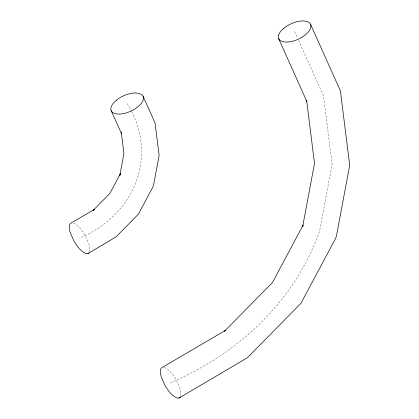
<?xml version="1.0" encoding="UTF-8"?>
<svg xmlns="http://www.w3.org/2000/svg" width="419" height="419" viewBox="0 0 419 419"><rect width="100%" height="100%" fill="white"/><g stroke="black" fill="none" stroke-linecap="round" stroke-linejoin="round"><path stroke-width="0.31" stroke-dasharray="2.1 1.57" d="M73.576 223.217L75.289 223.997A17.357 6.133 59.7 0 1 85.56 236.248L88.954 244.183A17.76 6.275 59.7 0 1 89.446 252.138M164.07 367.4L166.353 368.437A17.357 6.133 59.7 0 1 176.624 380.688L180.018 388.623A17.76 6.275 59.7 0 1 180.296 396.997M294.625 31.514L297.553 38.04M298.616 40.413L323.609 96.155L332.099 164.353L319.514 231.461A309.824 261.304 6 0 1 170.633 382.725M131.681 111.506A118.886 100.267 6 0 1 79.568 238.285M127.146 103.519A118.886 100.267 6 0 1 131.383 110.925"/><path stroke-width="0.63" d="M120.436 173.801L119.813 175.514L123.924 153.579L121.232 131.933M303.047 225.595L302.633 226.731L314.501 163.441L306.656 100.429M120.337 173.812L109.862 193.431L93.17 210.396L94.621 209.238L71.172 222.96A17.76 6.275 59.7 0 0 70.183 232.383L73.576 240.317A17.357 6.133 59.7 0 0 83.842 252.568L86.125 253.61L87.964 253.605L116.084 236.84L138.359 214.203L152.746 187.251L153.579 184.973L159.126 155.402L155.056 123.013L143.141 96.433M303.157 225.029L272.465 282.521L224.479 331.277L225.925 330.12L162.237 367.405A17.76 6.275 59.7 0 0 161.247 376.828L164.641 384.757A17.357 6.133 59.7 0 0 174.912 397.013L177.195 398.05L179.028 398.045L247.393 357.721L300.962 303.293L335.567 238.469L336.399 236.19L349.703 165.264L340.401 90.85L310.62 24.428M278.635 38.6L306.823 101.466L306.661 100.298M111.155 110.606L121.479 133.63M88.88 253.018A17.76 6.275 59.7 0 1 87.964 253.605M180.296 396.997A17.76 6.275 59.7 0 1 179.028 398.045M116.325 100.256L113.533 102.974A17.76 8.569 -24.2 0 0 112.543 112.397L114.926 113.586L118.142 114.083A17.357 8.375 -24.2 0 0 134.436 109.275L137.966 106.782L140.758 104.064A17.76 8.569 -24.2 0 0 141.748 94.642L139.365 93.458L136.149 92.955A17.357 8.375 -24.2 0 0 119.86 97.763L116.325 100.256M283.81 28.256L281.013 30.969A17.76 8.569 -24.2 0 0 280.023 40.392L282.406 41.581L285.622 42.078A17.357 8.375 -24.2 0 0 301.916 37.27L305.446 34.777L308.243 32.059A17.76 8.569 -24.2 0 0 309.232 22.636L306.849 21.453L303.634 20.95A17.357 8.375 -24.2 0 0 287.34 25.758L283.81 28.256"/></g></svg>
